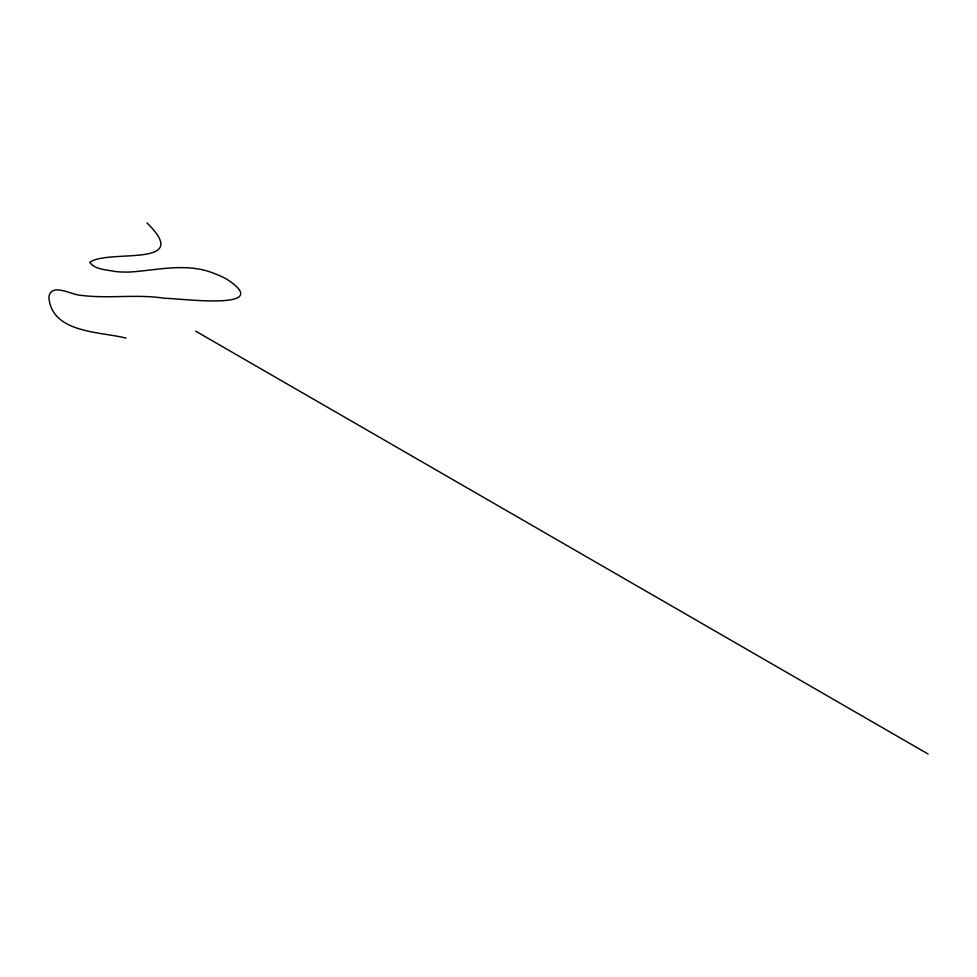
<?xml version="1.0" encoding="UTF-8"?>
<svg xmlns="http://www.w3.org/2000/svg" width="977" height="977" viewBox="0 0 977 977"><rect width="100%" height="100%" fill="white"/><g stroke="black" fill="none" stroke-linecap="round" stroke-linejoin="round"><path stroke-width="1.47" d="M125.996 338.103C100.411 331.496 51.647 333.365 48.85 297.203C51.085 282.28 71.236 294.834 80.334 295.249C108.215 299.023 136.719 293.833 164.734 298.327C176.593 297.924 276.747 311.81 226.884 279.275A84.62 48.85 0 0 0 214.354 273.523C187.01 262.227 157.553 270.311 129.33 272.046A59.78 34.513 0 0 1 114.529 271.423C106.395 269.615 94.818 269.701 89.762 262.276C108.96 248.72 193.69 268.59 147.014 222.951M195.718 331.179L928.15 754.049"/></g></svg>
